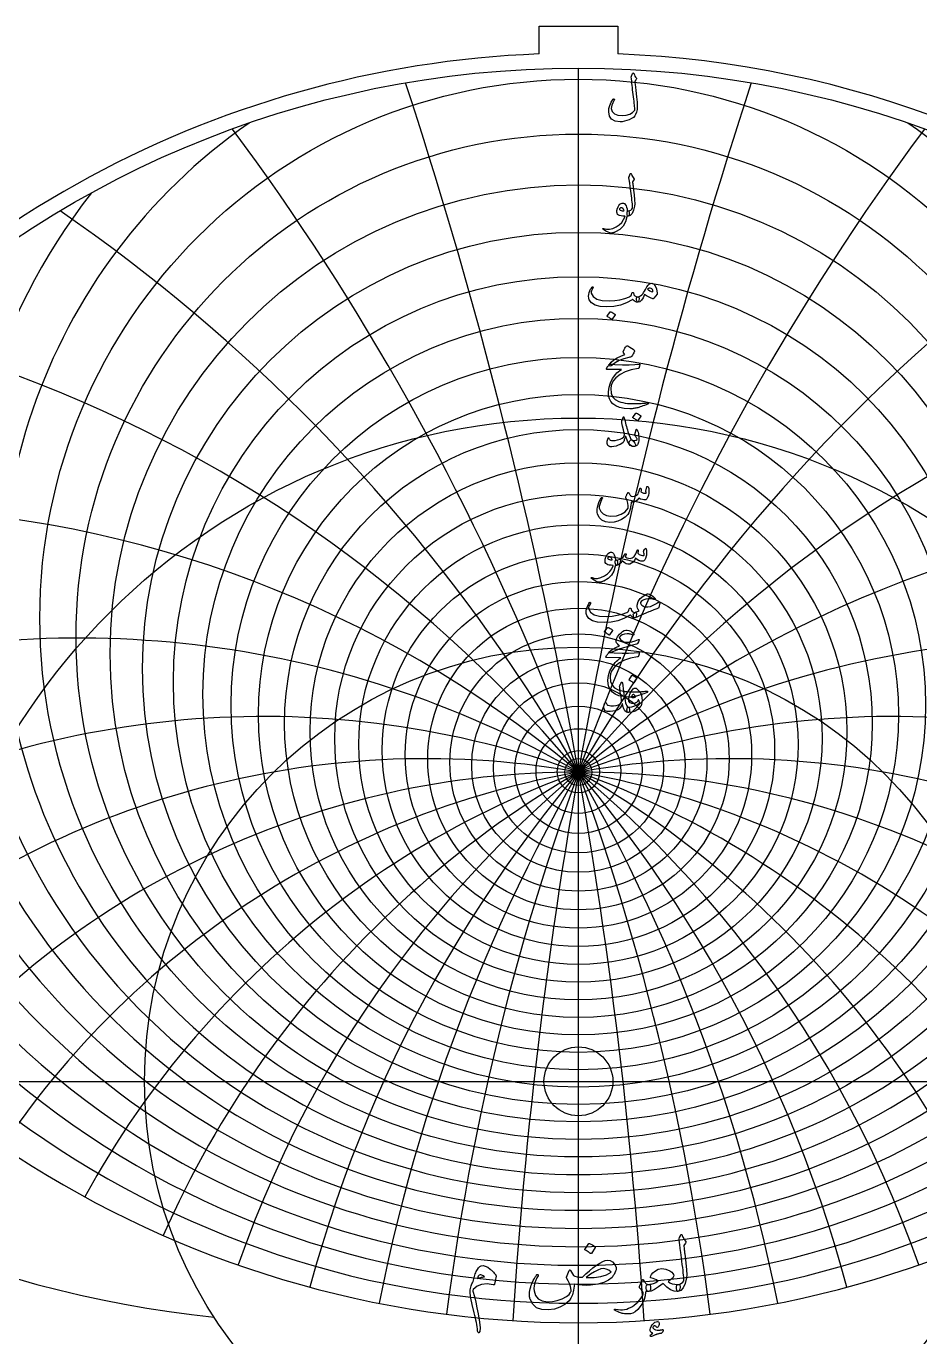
# Model space of a CAD drawing. Header units: millimetres. Extents: x -75 to 75, y -75 to 77.
# Drawn here: x -40.5 to 25, y -18.7 to 77.3 of the extents above; entities that cross this region are included whole.
import ezdxf

# ---------------------------------------------------------------- set-up
doc = ezdxf.new("R2010")
doc.units = ezdxf.units.MM
for name, color, linetype in [('CUT_INNER', 6, 'Continuous'), ('CUT_OUTER', 1, 'Continuous'), ('ENGRAVE', 7, 'Continuous'), ('ENGRAVE_FINE', 8, 'Continuous'), ('TEXT', 5, 'Continuous')]:
    doc.layers.add(name, color=color, linetype=linetype)

msp = doc.modelspace()

# ---------------------------------------------------------------- linework, layer by layer
at = {"layer": 'CUT_INNER'}
msp.add_circle((0, 0), 2.525, dxfattribs=at)
at = {"layer": 'CUT_OUTER'}
for points in [[(-2.8875, 77.3175), (2.8875, 77.3175), (2.8875, 75.2819)], [(-2.8875, 75.2819), (-2.8875, 77.3175)]]:
    msp.add_lwpolyline(points, dxfattribs=at)
for centre, radius, start, end in [((-0.0002, -0.0002), 75.3374, 146.249794, 87.803295), ((-0.0008, 0.0009), 75.3363, 92.195935, 146.250222)]:
    msp.add_arc(centre, radius, start, end, dxfattribs=at)
at = {"layer": 'ENGRAVE'}
for points in [[(0, -74.25), (0, 74.25)], [(-74.25, 0), (74.25, 0)]]:
    msp.add_lwpolyline(points, dxfattribs=at)
for centre, radius in [((0, 0), 74.25), ((0, 32.5802), 36.8324), ((0, 27.5816), 25.4595), ((0, 0), 48.6033), ((0, 24.6765), 16.1065), ((0, 0), 31.8152), ((0, 23.1441), 7.8196), ((0, 22.6641), 0.99)]:
    msp.add_circle(centre, radius, dxfattribs=at)
for centre, radius, start, end in [((0, 41.2955), 52.0705, 165.229653, 14.770347), ((0, 57.9231), 75.6133, 203.97548, 336.02452), ((0, -40.783), 63.4471, 40, 140), ((0, -40.783), 63.4471, 40, 140), ((-17.8605, 66.6563), 84.4058, 228.168317, 263.981304)]:
    msp.add_arc(centre, radius, start, end, dxfattribs=at)
at = {"layer": 'ENGRAVE_FINE'}
for centre, radius in [((0, 33.9469), 39.4846), ((0, 31.3554), 34.3281), ((0, 30.256), 31.9533), ((0, 29.2682), 29.6923), ((0, 28.38), 27.5316), ((0, 26.8644), 23.4657), ((0, 26.2211), 21.5412), ((0, 25.6455), 19.6778), ((0, 25.1322), 17.8684), ((0, 24.2746), 14.3862), ((0, 23.9231), 12.7021), ((0, 23.619), 11.0494), ((0, 23.36), 9.4233), ((0, 22.9696), 6.2342), ((0, 22.8352), 4.6632), ((0, 22.7399), 3.1029), ((0, 22.683), 1.5497)]:
    msp.add_circle(centre, radius, dxfattribs=at)
for centre, radius, start, end in [((-359.8261, -40.783), 365.377, 3.647737, 18.170939), ((-359.8261, -40.783), 365.377, 3.647737, 18.170939), ((359.8261, -40.783), 365.377, 161.829061, 176.352263), ((359.8261, -40.783), 365.377, 161.829061, 176.352263), ((0, 35.4754), 42.3061, 124.801633, 55.198367), ((-174.3193, -40.783), 185.5068, 7.344159, 36.585691), ((-174.3193, -40.783), 185.5068, 7.344159, 36.585691), ((174.3193, -40.783), 185.5068, 143.414309, 172.655841), ((174.3193, -40.783), 185.5068, 143.414309, 172.655841), ((0, 37.1893), 45.3227, 141.990147, 38.009853), ((-109.8935, -40.783), 126.8941, 11.140372, 55.492982), ((-109.8935, -40.783), 126.8941, 11.140372, 55.492982), ((109.8935, -40.783), 126.8941, 124.507018, 168.859628), ((109.8935, -40.783), 126.8941, 124.507018, 168.859628), ((0, 39.1175), 48.5651, 154.69046, 25.30954), ((-75.6133, -40.783), 98.7061, 15.092561, 75.137638), ((-75.6133, -40.783), 98.7061, 15.092561, 75.137638), ((75.6133, -40.783), 98.7061, 104.862362, 164.907439), ((75.6133, -40.783), 98.7061, 104.862362, 164.907439), ((0, 43.7667), 55.8848, 174.434401, 5.565599), ((0, 46.5856), 60.0645, 182.713134, 357.286866), ((-53.2384, -40.783), 82.8242, 19.26514, 95.711992), ((-53.2384, -40.783), 82.8242, 19.26514, 95.711992), ((53.2384, -40.783), 82.8242, 84.288008, 160.73486), ((53.2384, -40.783), 82.8242, 84.288008, 160.73486), ((0, 49.8213), 64.6808, 190.30301, 349.69699), ((0, 53.5621), 69.8245, 197.355869, 342.644131), ((-36.6312, -40.783), 73.2623, 23.734738, 115.544112), ((-36.6312, -40.783), 73.2623, 23.734738, 115.544112), ((36.6312, -40.783), 73.2623, 64.455888, 156.265262), ((36.6312, -40.783), 73.2623, 64.455888, 156.265262), ((-23.0928, -40.783), 67.5189, 28.59547, 125.068875), ((-23.0928, -40.783), 67.5189, 28.59547, 125.068875), ((23.0928, -40.783), 67.5189, 54.931125, 151.40453), ((23.0928, -40.783), 67.5189, 54.931125, 151.40453), ((-11.1874, -40.783), 64.4258, 33.966107, 133.101185), ((-11.1874, -40.783), 64.4258, 33.966107, 133.101185), ((11.1874, -40.783), 64.4258, 46.898815, 146.033893), ((11.1874, -40.783), 64.4258, 46.898815, 146.033893), ((0, 111.5504), 138.4917, 237.678517, 302.321483)]:
    msp.add_arc(centre, radius, start, end, dxfattribs=at)
at = {"layer": 'TEXT'}
for points in [[(3.9762, 73.8594), (3.9839, 73.8729), (3.9937, 73.8825), (4.0058, 73.8882), (4.0201, 73.8901), (4.0343, 73.8877), (4.0464, 73.8803), (4.0563, 73.8679), (4.064, 73.8506), (4.1049, 73.7499), (4.1485, 73.6629), (4.1949, 73.5896), (4.244, 73.5301), (4.2586, 73.5087), (4.2627, 73.484), (4.2564, 73.456), (4.2396, 73.4247), (4.2289, 73.4096), (4.2188, 73.395), (4.2092, 73.381), (4.2001, 73.3676), (4.1916, 73.355), (4.1836, 73.3434), (4.1762, 73.333), (4.1694, 73.3237), (4.1579, 73.3067), (4.1496, 73.2864), (4.1447, 73.2628), (4.143, 73.2359), (4.1482, 73.16), (4.1551, 73.0772), (4.1636, 72.9876), (4.1738, 72.8912), (4.1853, 72.7878), (4.1979, 72.6776), (4.2116, 72.5606), (4.2265, 72.4367), (4.2431, 72.313), (4.2577, 72.1968), (4.2705, 72.088), (4.2814, 71.9866), (4.2905, 71.8923), (4.2984, 71.8049), (4.3048, 71.7244), (4.3099, 71.6507), (4.3157, 71.4325), (4.2978, 71.2258), (4.2564, 71.0307), (4.1913, 70.8471), (4.1279, 70.7392), (4.03, 70.6396), (3.8974, 70.5482), (3.7303, 70.4651), (3.5491, 70.3962), (3.379, 70.3476), (3.2198, 70.3193), (3.0716, 70.3114), (2.7005, 70.3624), (2.4349, 70.5024), (2.2746, 70.7313), (2.2197, 71.0491), (2.2389, 71.2859), (2.301, 71.5178), (2.4058, 71.7448), (2.5534, 71.9668), (2.5647, 71.9797), (2.5765, 71.9877), (2.5888, 71.9907), (2.6017, 71.9888), (2.6155, 71.9836), (2.6259, 71.9767), (2.633, 71.9682), (2.6369, 71.958), (2.6396, 71.943), (2.6391, 71.9284), (2.6352, 71.9144), (2.6281, 71.901), (2.5274, 71.7047), (2.4579, 71.5376), (2.4198, 71.3995), (2.4129, 71.2906), (2.4862, 71.0559), (2.6446, 70.8921), (2.888, 70.7991), (3.2165, 70.7768), (3.5126, 70.8089), (3.7643, 70.8833), (3.9715, 71), (4.1342, 71.1589), (4.1308, 71.2356), (4.1249, 71.3252), (4.1165, 71.4277), (4.1057, 71.5431), (4.0921, 71.6717), (4.0755, 71.8137), (4.0559, 71.9692), (4.0333, 72.1381), (4.0118, 72.3124), (3.9915, 72.4839), (3.9723, 72.6527), (3.9542, 72.8187), (3.9375, 72.982), (3.9224, 73.1426), (3.9089, 73.3004), (3.8971, 73.4554), (3.8796, 73.6047), (3.8804, 73.6217), (3.8829, 73.6377), (3.887, 73.6525), (3.8927, 73.6662)], [(3.7105, 66.2872), (3.7401, 66.3589), (3.7632, 66.4157), (3.7797, 66.4577), (3.7895, 66.4848), (3.7972, 66.5021), (3.8071, 66.5145), (3.8192, 66.5219), (3.8335, 66.5244), (3.8496, 66.5216), (3.8631, 66.5134), (3.8738, 66.4997), (3.8818, 66.4804), (3.9183, 66.3863), (3.9619, 66.3015), (4.0127, 66.226), (4.0706, 66.1599), (4.0868, 66.1388), (4.0914, 66.1149), (4.0846, 66.0883), (4.0662, 66.0589), (3.9696, 65.9228), (3.9762, 65.8618), (3.9828, 65.802), (3.9893, 65.7433), (3.9959, 65.6857), (4.0025, 65.6291), (4.0091, 65.5737), (4.0157, 65.5193), (4.0223, 65.4661), (4.0829, 64.9732), (4.12, 64.5879), (4.1334, 64.3101), (4.1233, 64.14), (4.0404, 63.8312), (3.9323, 63.6032), (3.7989, 63.4558), (3.6402, 63.3891), (3.6359, 63.3891), (3.6315, 63.3891), (3.6271, 63.3891), (3.6227, 63.3891), (3.5966, 63.4138), (3.5799, 63.4703), (3.5725, 63.5587), (3.5744, 63.6789), (3.5785, 63.7234), (3.5908, 63.7557), (3.6114, 63.7761), (3.6402, 63.7843), (3.7517, 63.8065), (3.8444, 63.8469), (3.9185, 63.9053), (3.974, 63.9819), (3.9703, 64.0738), (3.9635, 64.1784), (3.9538, 64.2956), (3.941, 64.4254), (3.9255, 64.5673), (3.9076, 64.7207), (3.8871, 64.8856), (3.8642, 65.0621), (3.8431, 65.2356), (3.8236, 65.3914), (3.8057, 65.5298), (3.7895, 65.6505), (3.7755, 65.7537), (3.7643, 65.8393), (3.7558, 65.9074), (3.75, 65.9579), (3.7061, 66.2082), (3.7047, 66.2329), (3.705, 66.2543), (3.7069, 66.2724), (3.7105, 66.2872)], [(3.5524, 63.3408), (3.4495, 62.9793), (3.2769, 62.6766), (3.0345, 62.4326), (2.7225, 62.2474), (2.6789, 62.2286), (2.6358, 62.2117), (2.5932, 62.1968), (2.5512, 62.1837), (2.5101, 62.1729), (2.47, 62.1645), (2.431, 62.1586), (2.3932, 62.1552), (2.2988, 62.1686), (2.1736, 62.2178), (2.0177, 62.3026), (1.8311, 62.423), (1.8111, 62.4403), (1.7993, 62.4571), (1.7957, 62.4733), (1.8004, 62.4889), (1.8108, 62.501), (1.8245, 62.5065), (1.8415, 62.5054), (1.8618, 62.4977), (2.0559, 62.4348), (2.2735, 62.4351), (2.5147, 62.4985), (2.7796, 62.625), (2.9958, 62.7719), (3.1748, 62.9445), (3.3164, 63.1429), (3.4207, 63.3671), (3.4199, 63.3751), (3.4174, 63.3814), (3.4133, 63.3861), (3.4075, 63.3891), (3.2563, 63.3979), (3.1276, 63.4154), (3.0214, 63.4418), (2.9377, 63.4769), (2.8729, 63.5313), (2.8323, 63.6065), (2.8158, 63.7025), (2.8235, 63.8194), (2.826, 63.8349), (2.829, 63.8507), (2.8326, 63.8668), (2.8367, 63.8831), (2.8413, 63.9), (2.8465, 63.9177), (2.8523, 63.9362), (2.8586, 63.9555), (2.9102, 64.081), (2.9728, 64.185), (3.0463, 64.2676), (3.1309, 64.3288), (3.2173, 64.3623), (3.2966, 64.3617), (3.3688, 64.3271), (3.4339, 64.2585), (3.4907, 64.163), (3.5338, 64.0522), (3.5631, 63.9259), (3.5788, 63.7843), (3.5874, 63.7844), (3.5958, 63.7848), (3.6039, 63.7855), (3.6117, 63.7865), (3.6195, 63.7874), (3.6276, 63.7881), (3.636, 63.7885), (3.6446, 63.7887), (3.6743, 63.7824), (3.6973, 63.7634), (3.7138, 63.7319), (3.7237, 63.6877), (3.7278, 63.6391), (3.727, 63.59), (3.7212, 63.5403), (3.7105, 63.4901), (3.6965, 63.4459), (3.6809, 63.4143), (3.6636, 63.3954), (3.6446, 63.3891), (3.5612, 63.3891), (3.5607, 63.3811), (3.559, 63.3704), (3.5563, 63.357), (3.5524, 63.3408)], [(3.3416, 63.8326), (3.2955, 63.913), (3.245, 63.9698), (3.1902, 64.003), (3.1309, 64.0126), (3.0955, 64.0033), (3.0639, 63.9885), (3.0362, 63.9682), (3.0123, 63.9424), (3.0046, 63.9287), (3.0035, 63.9138), (3.009, 63.8979), (3.0211, 63.8809), (3.0664, 63.8411), (3.132, 63.8139), (3.2179, 63.7994), (3.3241, 63.7975), (3.3351, 63.7997), (3.3416, 63.8062), (3.3438, 63.8172), (3.3416, 63.8326)], [(1.0012, 58.2068), (1.0168, 58.2238), (1.033, 58.2309), (1.0498, 58.2282), (1.067, 58.2155), (1.0802, 58.1991), (1.0846, 58.1804), (1.0802, 58.1596), (1.067, 58.1365), (1.0001, 58.0328), (0.9573, 57.9367), (0.9386, 57.8483), (0.9441, 57.7676), (1.0816, 57.5025), (1.3492, 57.3176), (1.7468, 57.2127), (2.2746, 57.188), (2.6662, 57.2168), (3.042, 57.2769), (3.4018, 57.3683), (3.7456, 57.491), (3.8063, 57.527), (3.8565, 57.5821), (3.8963, 57.6565), (3.9257, 57.7501), (3.9355, 57.7767), (3.952, 57.7951), (3.9751, 57.8052), (4.0047, 57.8072), (4.0258, 57.7981), (4.0409, 57.7797), (4.05, 57.752), (4.053, 57.7149), (4.0736, 57.6233), (4.131, 57.5547), (4.2251, 57.5091), (4.356, 57.4866), (4.4032, 57.4762), (4.435, 57.4493), (4.4515, 57.4059), (4.4526, 57.3461), (4.4367, 57.2347), (4.4153, 57.1551), (4.3884, 57.1073), (4.356, 57.0914), (4.2597, 57.104), (4.1683, 57.1419), (4.0818, 57.205), (4.0003, 57.2934), (3.9935, 57.297), (3.9817, 57.2945), (3.9649, 57.286), (3.9432, 57.2714), (3.5338, 57.0409), (3.087, 56.8762), (2.6028, 56.7774), (2.0814, 56.7445), (1.5995, 56.7774), (1.2251, 56.8762), (0.9584, 57.0409), (0.7992, 57.2714), (0.763, 57.4002), (0.7509, 57.5316), (0.763, 57.6658), (0.7992, 57.8028), (0.848, 57.9301), (0.898, 58.0399), (0.949, 58.1321), (1.0012, 58.2068)], [(5.3747, 58.4878), (5.5122, 58.4389), (5.6261, 58.3012), (5.7164, 58.0745), (5.7831, 57.7589), (5.7856, 57.7361), (5.7842, 57.716), (5.779, 57.6988), (5.7699, 57.6842), (5.5284, 57.3812), (5.5117, 57.3628), (5.4922, 57.3516), (5.47, 57.3475), (5.445, 57.3505), (5.2809, 57.4065), (5.1266, 57.4778), (4.9823, 57.5646), (4.8478, 57.6666), (4.7394, 57.415), (4.6206, 57.2352), (4.4913, 57.1274), (4.3516, 57.0914), (4.336, 57.0972), (4.3198, 57.1145), (4.303, 57.1433), (4.2857, 57.1836), (4.2591, 57.2835), (4.2495, 57.3637), (4.2569, 57.424), (4.2814, 57.4647), (4.2956, 57.4743), (4.3121, 57.4811), (4.3308, 57.4852), (4.3516, 57.4866), (4.4515, 57.5036), (4.5492, 57.5503), (4.6447, 57.6266), (4.738, 57.7325), (4.7789, 57.794), (4.8401, 57.895), (4.9216, 58.0355), (5.0235, 58.2155), (5.103, 58.3346), (5.1881, 58.4197), (5.2787, 58.4708), (5.3747, 58.4878)], [(5.0586, 58.0575), (5.1409, 57.9888), (5.2342, 57.9323), (5.3385, 57.8878), (5.4538, 57.8555), (5.4475, 57.9419), (5.4241, 58.0124), (5.3838, 58.0671), (5.3264, 58.1058), (5.2603, 58.1258), (5.1936, 58.1244), (5.1264, 58.1016), (5.0586, 58.0575)], [(2.3317, 56.3844), (2.3372, 56.3899), (2.3449, 56.3932), (2.3547, 56.3943), (2.3668, 56.3932), (2.4522, 56.3586), (2.5326, 56.3164), (2.6081, 56.2664), (2.6786, 56.2088), (2.6854, 56.2), (2.6885, 56.1912), (2.6876, 56.1824), (2.683, 56.1737), (2.4766, 55.8399), (2.4689, 55.832), (2.459, 55.8301), (2.447, 55.8342), (2.4327, 55.8443), (2.4203, 55.8531), (2.4008, 55.8663), (2.3742, 55.8838), (2.3405, 55.9058), (2.299, 55.9322), (2.2494, 55.9629), (2.1914, 55.998), (2.1253, 56.0375), (2.1165, 56.0441), (2.1121, 56.0507), (2.1121, 56.0573), (2.1165, 56.0639)], [(3.7061, 53.0424), (3.3224, 52.9422), (2.9838, 52.813), (2.6901, 52.6546), (2.4415, 52.4672), (2.4033, 52.4384), (2.3679, 52.4222), (2.3353, 52.4186), (2.3053, 52.4276), (2.2705, 52.4691), (2.2757, 52.5275), (2.321, 52.603), (2.4063, 52.6955), (2.6081, 52.8629), (2.84, 53.0139), (3.1021, 53.1483), (3.3943, 53.2664), (3.3109, 53.3893), (3.2953, 53.42), (3.2879, 53.4508), (3.2887, 53.4815), (3.2977, 53.5123), (3.3567, 53.6294), (3.4108, 53.7263), (3.4599, 53.8029), (3.5041, 53.8592), (3.5324, 53.8858), (3.5601, 53.8998), (3.5873, 53.9011), (3.6139, 53.8899), (3.7684, 53.8026), (3.8982, 53.7208), (4.0033, 53.6445), (4.0838, 53.5737), (4.0994, 53.551), (4.1068, 53.5221), (4.106, 53.4873), (4.0969, 53.4464), (4.0687, 53.3824), (4.0234, 53.3048), (3.9611, 53.2134), (3.8818, 53.1083), (3.8609, 53.0926), (3.8247, 53.0764), (3.7731, 53.0597), (3.7061, 53.0424)], [(2.6698, 52.533), (3.2332, 52.5133), (3.7204, 52.5111), (4.1312, 52.5264), (4.4658, 52.5594), (4.4761, 52.5606), (4.485, 52.5599), (4.4925, 52.5573), (4.4987, 52.5528), (4.5032, 52.5466), (4.5058, 52.5391), (4.5065, 52.5302), (4.5053, 52.5199), (4.4967, 52.4798), (4.4883, 52.443), (4.4802, 52.4095), (4.4724, 52.3793), (4.4648, 52.3525), (4.4575, 52.3288), (4.4505, 52.3085), (4.4438, 52.2915), (4.4296, 52.2644), (4.4131, 52.2443), (4.3944, 52.2314), (4.3736, 52.2257), (3.8664, 52.1337), (3.4251, 51.9896), (3.0496, 51.7934), (2.7401, 51.545), (2.5836, 51.3664), (2.47, 51.1773), (2.3992, 50.9778), (2.3712, 50.7678), (2.3981, 50.4382), (2.5051, 50.1695), (2.6923, 49.9618), (2.9596, 49.8149), (3.0982, 49.7705), (3.2505, 49.7337), (3.4166, 49.7046), (3.5963, 49.6832), (3.7895, 49.6692), (3.9959, 49.6623), (4.2155, 49.6626), (4.4482, 49.67), (4.531, 49.6747), (4.6123, 49.6799), (4.6923, 49.6857), (4.771, 49.692), (4.8477, 49.6988), (4.9219, 49.7062), (4.9937, 49.7142), (5.063, 49.7227), (5.0841, 49.7238), (5.0992, 49.7183), (5.1083, 49.7062), (5.1113, 49.6876), (5.1096, 49.6659), (5.1047, 49.6492), (5.0965, 49.6374), (5.0849, 49.6305), (4.9609, 49.5781), (4.8434, 49.5306), (4.7325, 49.4881), (4.6282, 49.4505), (4.5308, 49.4175), (4.4405, 49.389), (4.3574, 49.3648), (4.2814, 49.3451), (4.2099, 49.3305), (4.1403, 49.3176), (4.0726, 49.3064), (4.0069, 49.2968), (3.9428, 49.2894), (3.8801, 49.2847), (3.8188, 49.2828), (3.7588, 49.2836), (3.3493, 49.3154), (3.0079, 49.3846), (2.7346, 49.4911), (2.5293, 49.6349), (2.3786, 49.8147), (2.2735, 50.0246), (2.214, 50.2647), (2.2, 50.5351), (2.243, 50.8704), (2.346, 51.1959), (2.5087, 51.5115), (2.7313, 51.8173), (2.8183, 51.9098), (2.9168, 51.9984), (3.0269, 52.0832), (3.1484, 52.1642), (2.0858, 52.173), (2.0603, 52.1839), (2.0496, 52.2037), (2.0537, 52.2322), (2.0726, 52.2696), (2.1083, 52.3239), (2.1407, 52.3728), (2.1698, 52.4161), (2.1956, 52.454), (2.2181, 52.4861), (2.2373, 52.5122), (2.2532, 52.5322), (2.2658, 52.5462), (2.2944, 52.5487), (2.3712, 52.5473), (2.4964, 52.5421), (2.6698, 52.533)], [(3.3658, 48.5844), (3.391, 48.4693), (3.4185, 48.3522), (3.4481, 48.2333), (3.48, 48.1124), (3.514, 47.989), (3.5502, 47.8626), (3.5887, 47.7332), (3.6293, 47.6008), (3.7113, 47.3626), (3.7863, 47.1837), (3.854, 47.064), (3.9147, 47.0036), (3.9677, 46.9677), (4.0212, 46.9169), (4.0752, 46.8513), (4.1299, 46.7709), (4.1815, 46.6713), (4.1957, 46.5963), (4.1727, 46.5461), (4.1123, 46.5206), (3.9172, 46.5404), (3.7445, 46.6699), (3.5944, 46.9092), (3.4668, 47.2583), (3.4641, 47.2641), (3.4602, 47.2682), (3.4553, 47.2707), (3.4492, 47.2715), (3.4448, 47.2707), (3.4404, 47.2682), (3.4361, 47.2641), (3.4317, 47.2583), (3.4193, 47.2018), (3.4042, 47.1419), (3.3864, 47.0788), (3.3658, 47.0124), (3.3433, 46.9495), (3.3197, 46.8971), (3.295, 46.8551), (3.2692, 46.8236), (3.1764, 46.7426), (3.0606, 46.671), (2.9217, 46.6087), (2.7598, 46.5557), (2.5952, 46.5165), (2.4524, 46.4997), (2.3317, 46.5055), (2.2329, 46.5338), (2.1484, 46.6046), (2.1099, 46.7292), (2.1176, 46.9076), (2.1714, 47.1397), (2.1766, 47.1474), (2.1835, 47.1529), (2.192, 47.1562), (2.2022, 47.1573), (2.2142, 47.1559), (2.2241, 47.1518), (2.2318, 47.145), (2.2373, 47.1353), (2.2581, 47.0868), (2.2812, 47.0464), (2.3064, 47.0143), (2.3339, 46.9904), (2.4195, 46.9586), (2.5359, 46.9509), (2.683, 46.9674), (2.8608, 47.008), (3.0505, 47.0689), (3.1978, 47.1375), (3.303, 47.2138), (3.3658, 47.2978), (3.3762, 47.3829), (3.3592, 47.5284), (3.3148, 47.7342), (3.2428, 48.0004), (3.2083, 48.1406), (3.188, 48.254), (3.1819, 48.3404), (3.1902, 48.4), (3.2736, 48.6371), (3.2826, 48.6621), (3.2922, 48.6799), (3.3024, 48.6906), (3.3131, 48.6942), (3.3263, 48.6873), (3.3395, 48.6668), (3.3526, 48.6324), (3.3658, 48.5844)], [(4.2133, 48.9621), (4.2188, 48.9675), (4.2265, 48.9708), (4.2363, 48.9719), (4.2484, 48.9708), (4.3338, 48.9363), (4.4142, 48.894), (4.4897, 48.844), (4.5602, 48.7864), (4.567, 48.7776), (4.5701, 48.7688), (4.5692, 48.7601), (4.5646, 48.7513), (4.3582, 48.4176), (4.3505, 48.4096), (4.3406, 48.4077), (4.3286, 48.4118), (4.3143, 48.4219), (4.3019, 48.4307), (4.2824, 48.4439), (4.2558, 48.4615), (4.2221, 48.4834), (4.1806, 48.5098), (4.131, 48.5405), (4.073, 48.5756), (4.0069, 48.6152), (3.9981, 48.6217), (3.9937, 48.6283), (3.9937, 48.6349), (3.9981, 48.6415)], [(4.2528, 47.1661), (4.227, 47.2092), (4.2023, 47.2462), (4.1787, 47.2772), (4.1562, 47.3022), (4.14, 47.3236), (4.131, 47.3483), (4.129, 47.3763), (4.1342, 47.4076), (4.2265, 47.7413), (4.2394, 47.7704), (4.2561, 47.7786), (4.2767, 47.766), (4.3011, 47.7325), (4.3379, 47.6615), (4.3692, 47.5756), (4.395, 47.4748), (4.4153, 47.3593), (4.4271, 47.2484), (4.4317, 47.1397), (4.4293, 47.0333), (4.4197, 46.929), (4.404, 46.8381), (4.3834, 46.7588), (4.3579, 46.691), (4.3275, 46.6348), (4.2899, 46.593), (4.2385, 46.5601), (4.1735, 46.536), (4.0947, 46.5206), (4.014, 46.5176), (3.9388, 46.5305), (3.8691, 46.5593), (3.8049, 46.604), (3.7552, 46.6608), (3.7292, 46.7259), (3.7267, 46.7992), (3.7478, 46.8807), (3.7816, 46.9474), (3.8214, 46.9893), (3.8672, 47.0066), (3.9191, 46.9992), (4.0387, 46.9704), (4.143, 46.9674), (4.232, 46.9902), (4.3055, 47.0387), (4.3071, 47.0516), (4.2989, 47.0772), (4.2808, 47.1153), (4.2528, 47.1661)], [(5.0103, 43.5567), (5.018, 43.5759), (5.0278, 43.5896), (5.0399, 43.5979), (5.0542, 43.6006), (5.0726, 43.5984), (5.0882, 43.5918), (5.1011, 43.5809), (5.1113, 43.5655), (5.1362, 43.5106), (5.1541, 43.4425), (5.1648, 43.3613), (5.1684, 43.2669), (5.1588, 43.1127), (5.1299, 42.9661), (5.0819, 42.8272), (5.0147, 42.696), (4.9916, 42.6645), (4.9664, 42.6401), (4.9389, 42.6228), (4.9093, 42.6126), (4.802, 42.6058), (4.6864, 42.6247), (4.5627, 42.6694), (4.4306, 42.74), (4.3195, 42.5876), (4.188, 42.4864), (4.0363, 42.4361), (3.8642, 42.437), (3.8586, 42.3443), (3.8505, 42.2553), (3.8399, 42.1698), (3.8269, 42.0879), (3.8114, 42.009), (3.7934, 41.9325), (3.7729, 41.8586), (3.75, 41.7871), (3.6968, 41.6581), (3.6249, 41.539), (3.5343, 41.4298), (3.4251, 41.3304), (3.1696, 41.1603), (2.8992, 41.0406), (2.6141, 40.9714), (2.3141, 40.9528), (1.9763, 40.9986), (1.7092, 41.1185), (1.513, 41.3126), (1.3876, 41.5807), (1.3706, 41.6773), (1.3678, 41.7915), (1.3794, 41.9232), (1.4052, 42.0725), (1.4466, 42.2361), (1.5051, 42.4062), (1.5805, 42.583), (1.673, 42.7663), (1.6804, 42.7778), (1.6895, 42.7861), (1.7002, 42.791), (1.7125, 42.7927), (1.7249, 42.7916), (1.7356, 42.7883), (1.7447, 42.7828), (1.7521, 42.7751), (1.757, 42.7638), (1.7586, 42.752), (1.757, 42.7397), (1.7521, 42.7268), (1.6346, 42.4828), (1.5589, 42.2822), (1.5248, 42.1249), (1.5325, 42.011), (1.6434, 41.7599), (1.8179, 41.5774), (2.0561, 41.4635), (2.358, 41.4182), (2.7801, 41.4451), (3.1375, 41.5522), (3.43, 41.7393), (3.6578, 42.0066), (3.657, 42.1828), (3.6282, 42.3689), (3.5714, 42.5649), (3.4866, 42.7707), (3.4759, 42.7916), (3.4701, 42.8102), (3.4693, 42.8267), (3.4734, 42.841), (3.497, 42.8899), (3.5195, 42.9359), (3.5409, 42.9789), (3.5612, 43.0188), (3.5804, 43.0552), (3.5985, 43.0874), (3.6155, 43.1155), (3.6315, 43.1396), (3.6405, 43.1497), (3.6501, 43.1538), (3.6603, 43.1519), (3.671, 43.1439), (3.6765, 43.1379), (3.6842, 43.1286), (3.694, 43.116), (3.7061, 43.1), (3.7198, 43.0808), (3.7347, 43.0583), (3.7506, 43.0325), (3.7676, 43.0034), (3.8022, 42.9474), (3.8313, 42.9068), (3.8549, 42.8816), (3.873, 42.8717), (3.9871, 42.8621), (4.1013, 42.8816), (4.2155, 42.9302), (4.3297, 43.0078), (4.3711, 43.0594), (4.412, 43.1439), (4.4523, 43.2614), (4.4921, 43.4118), (4.496, 43.4261), (4.5031, 43.4381), (4.5135, 43.448), (4.5273, 43.4557), (4.5402, 43.4607), (4.5525, 43.4623), (4.5643, 43.4607), (4.5756, 43.4557), (4.5923, 43.4283), (4.5986, 43.3767), (4.5945, 43.3009), (4.5799, 43.201), (4.6686, 43.1467), (4.7633, 43.111), (4.864, 43.094), (4.9708, 43.0956), (4.9694, 43.1278), (4.9653, 43.1538), (4.9584, 43.1739), (4.9488, 43.1879), (4.9378, 43.201), (4.9312, 43.2142), (4.929, 43.2274), (4.9312, 43.2405)], [(2.6896, 37.7566), (2.5866, 37.3952), (2.414, 37.0925), (2.1717, 36.8485), (1.8596, 36.6632), (1.816, 36.6444), (1.7729, 36.6276), (1.7304, 36.6126), (1.6884, 36.5996), (1.6472, 36.5887), (1.6072, 36.5804), (1.5682, 36.5745), (1.5303, 36.571), (1.4359, 36.5845), (1.3108, 36.6336), (1.1549, 36.7184), (0.9682, 36.8389), (0.9482, 36.8562), (0.9364, 36.8729), (0.9328, 36.8891), (0.9375, 36.9048), (0.9479, 36.9168), (0.9617, 36.9223), (0.9787, 36.9212), (0.999, 36.9135), (1.193, 36.8507), (1.4107, 36.851), (1.6519, 36.9144), (1.9167, 37.0409), (2.133, 37.1877), (2.3119, 37.3603), (2.4535, 37.5588), (2.5578, 37.783), (2.557, 37.7909), (2.5545, 37.7973), (2.5504, 37.8019), (2.5447, 37.8049), (2.3934, 37.8137), (2.2647, 37.8313), (2.1585, 37.8576), (2.0748, 37.8928), (2.01, 37.9471), (1.9694, 38.0223), (1.953, 38.1184), (1.9606, 38.2353), (1.9631, 38.2508), (1.9661, 38.2666), (1.9697, 38.2826), (1.9738, 38.2989), (1.9785, 38.3158), (1.9837, 38.3335), (1.9895, 38.352), (1.9958, 38.3714), (2.0474, 38.4968), (2.1099, 38.6008), (2.1835, 38.6834), (2.268, 38.7446), (2.3545, 38.7781), (2.4338, 38.7776), (2.506, 38.743), (2.571, 38.6744), (2.6278, 38.5789), (2.6709, 38.468), (2.7003, 38.3418), (2.7159, 38.2001), (2.7246, 38.2003), (2.7329, 38.2007), (2.741, 38.2014), (2.7488, 38.2023), (2.7567, 38.2033), (2.7648, 38.204), (2.7731, 38.2044), (2.7818, 38.2045), (2.8114, 38.1982), (2.8345, 38.1793), (2.8509, 38.1477), (2.8608, 38.1035), (2.8649, 38.055), (2.8641, 38.0058), (2.8584, 37.9562), (2.8476, 37.9059), (2.8337, 37.8617), (2.818, 37.8302), (2.8007, 37.8112), (2.7818, 37.8049), (2.6983, 37.8049), (2.6978, 37.797), (2.6962, 37.7863), (2.6934, 37.7728), (2.6896, 37.7566)], [(2.4788, 38.2484), (2.4327, 38.3289), (2.3822, 38.3857), (2.3273, 38.4189), (2.268, 38.4285), (2.2326, 38.4191), (2.2011, 38.4043), (2.1733, 38.384), (2.1495, 38.3582), (2.1418, 38.3445), (2.1407, 38.3297), (2.1462, 38.3138), (2.1582, 38.2967), (2.2035, 38.2569), (2.2691, 38.2298), (2.355, 38.2152), (2.4612, 38.2133), (2.4722, 38.2155), (2.4788, 38.2221), (2.481, 38.2331), (2.4788, 38.2484)], [(4.9071, 39.0564), (4.9167, 39.063), (4.9279, 39.0608), (4.9408, 39.0498), (4.9554, 39.0301), (4.971, 38.9966), (4.9828, 38.9488), (4.9908, 38.8868), (4.9949, 38.8105), (4.9963, 38.7238), (4.9916, 38.6393), (4.9809, 38.5569), (4.9642, 38.4768), (4.9153, 38.3209), (4.861, 38.2089), (4.8012, 38.1409), (4.7358, 38.1167), (4.5813, 38.1258), (4.4383, 38.1661), (4.3069, 38.2377), (4.1869, 38.3407), (4.1046, 38.1785), (4.0069, 38.0519), (3.8938, 37.9611), (3.7654, 37.9059), (3.6306, 37.8939), (3.4942, 37.9279), (3.3562, 38.008), (3.2165, 38.1343), (3.1034, 37.9902), (2.9926, 37.8873), (2.8839, 37.8255), (2.7774, 37.8049), (2.756, 37.817), (2.7357, 37.8532), (2.7165, 37.9136), (2.6983, 37.9981), (2.6918, 38.0816), (2.7027, 38.1431), (2.7313, 38.1826), (2.7774, 38.2001), (2.9799, 38.246), (3.1572, 38.3352), (3.3093, 38.4677), (3.4361, 38.6436), (3.4429, 38.6532), (3.4503, 38.6601), (3.4583, 38.6642), (3.4668, 38.6656), (3.4772, 38.6645), (3.4866, 38.6612), (3.4948, 38.6557), (3.5019, 38.648), (3.506, 38.6244), (3.4964, 38.5844), (3.4731, 38.5278), (3.4361, 38.4548), (3.4846, 38.3986), (3.5601, 38.3571), (3.6625, 38.3305), (3.7917, 38.3187), (3.9528, 38.3525), (4.0936, 38.4625), (4.2141, 38.6489), (4.3143, 38.9115), (4.3192, 38.9249), (4.3253, 38.9346), (4.3324, 38.9403), (4.3406, 38.9422), (4.353, 38.9411), (4.3637, 38.9378), (4.3727, 38.9324), (4.3802, 38.9247), (4.3856, 38.9137), (4.3889, 38.9027), (4.39, 38.8917), (4.3889, 38.8808), (4.345, 38.6963), (4.3963, 38.6508), (4.4581, 38.6107), (4.5303, 38.5761), (4.6129, 38.547), (4.6933, 38.5281), (4.7545, 38.524), (4.7965, 38.5347), (4.8193, 38.5602), (4.8267, 38.5992), (4.8226, 38.6546), (4.8069, 38.7265), (4.7797, 38.8149), (4.7844, 38.8399), (4.8072, 38.8884), (4.8481, 38.9606), (4.9071, 39.0564)], [(5.9763, 35.0652), (5.8885, 34.7139), (5.8786, 34.6969), (5.8622, 34.681), (5.8391, 34.6662), (5.8095, 34.6525), (5.7437, 34.6293), (5.6739, 34.6036), (5.5999, 34.5755), (5.5218, 34.5449), (5.4396, 34.5121), (5.3533, 34.4774), (5.2629, 34.4407), (5.1684, 34.4022), (4.1584, 33.9631), (4.1123, 33.9732), (4.075, 34.0037), (4.0464, 34.0545), (4.0267, 34.1255), (4.0234, 34.201), (4.0442, 34.265), (4.0892, 34.3174), (4.1584, 34.3583), (4.167, 34.3622), (4.1842, 34.3698), (4.2099, 34.3809), (4.244, 34.3956), (4.2864, 34.4136), (4.3368, 34.4346), (4.3951, 34.4586), (4.4614, 34.4856), (4.376, 34.5732), (4.322, 34.6689), (4.2992, 34.773), (4.3077, 34.8852), (4.3922, 35.1522), (4.536, 35.3781), (4.7391, 35.5628), (5.0015, 35.7063), (5.0589, 35.7198), (5.1255, 35.7162), (5.2016, 35.6956), (5.2869, 35.658), (5.3756, 35.6067), (5.4571, 35.5494), (5.5315, 35.486), (5.5987, 35.4165), (5.6176, 35.391), (5.6261, 35.3671), (5.6242, 35.3449), (5.6119, 35.3243), (5.5932, 35.3084), (5.5723, 35.3002), (5.5493, 35.2996), (5.524, 35.3068), (5.3926, 35.3482), (5.2529, 35.3671), (5.105, 35.3636), (4.9488, 35.3375), (4.8075, 35.2952), (4.6952, 35.2387), (4.6121, 35.1679), (4.558, 35.0828), (4.5525, 35.0449), (4.5668, 35.0016), (4.6008, 34.9527), (4.6546, 34.8984), (4.7161, 34.849), (4.7775, 34.8106), (4.839, 34.7831), (4.9005, 34.7666), (5.0847, 34.762), (5.2814, 34.8007), (5.4908, 34.8827), (5.7129, 35.0082), (5.7367, 35.0232), (5.7601, 35.0378), (5.7828, 35.0518), (5.8051, 35.0652), (5.8265, 35.0779), (5.8468, 35.0894), (5.866, 35.0998), (5.8841, 35.1091), (5.9343, 35.1328), (5.9664, 35.1333), (5.9804, 35.1108), (5.9763, 35.0652)], [(0.808, 35.0784), (0.8236, 35.0954), (0.8398, 35.1026), (0.8565, 35.0998), (0.8738, 35.0872), (0.887, 35.0707), (0.8914, 35.0521), (0.887, 35.0312), (0.8738, 35.0082), (0.8069, 34.9044), (0.7641, 34.8084), (0.7454, 34.72), (0.7509, 34.6393), (0.8884, 34.3742), (1.156, 34.1892), (1.5536, 34.0844), (2.0814, 34.0597), (2.473, 34.0885), (2.8487, 34.1486), (3.2085, 34.24), (3.5524, 34.3627), (3.6131, 34.3986), (3.6633, 34.4538), (3.7031, 34.5281), (3.7325, 34.6217), (3.7423, 34.6484), (3.7588, 34.6667), (3.7819, 34.6769), (3.8115, 34.6788), (3.8326, 34.6698), (3.8477, 34.6514), (3.8568, 34.6237), (3.8598, 34.5866), (3.8804, 34.4949), (3.9377, 34.4263), (4.0319, 34.3808), (4.1628, 34.3583), (4.21, 34.3478), (4.2418, 34.3209), (4.2583, 34.2776), (4.2594, 34.2178), (4.2435, 34.1063), (4.2221, 34.0267), (4.1952, 33.979), (4.1628, 33.9631), (4.0665, 33.9757), (3.9751, 34.0136), (3.8886, 34.0767), (3.8071, 34.1651), (3.8002, 34.1686), (3.7884, 34.1662), (3.7717, 34.1576), (3.75, 34.1431), (3.3406, 33.9126), (2.8938, 33.7479), (2.4096, 33.6491), (1.8882, 33.6162), (1.4063, 33.6491), (1.0319, 33.7479), (0.7652, 33.9126), (0.606, 34.1431), (0.5697, 34.2718), (0.5577, 34.4033), (0.5697, 34.5375), (0.606, 34.6744), (0.6548, 34.8018), (0.7048, 34.9115), (0.7558, 35.0038), (0.808, 35.0784)], [(2.1385, 33.2561), (2.144, 33.2616), (2.1517, 33.2649), (2.1615, 33.266), (2.1736, 33.2649), (2.259, 33.2303), (2.3394, 33.188), (2.4148, 33.1381), (2.4854, 33.0804), (2.4922, 33.0717), (2.4953, 33.0629), (2.4944, 33.0541), (2.4898, 33.0453), (2.2834, 32.7116), (2.2757, 32.7036), (2.2658, 32.7017), (2.2537, 32.7058), (2.2395, 32.716), (2.2271, 32.7248), (2.2076, 32.7379), (2.181, 32.7555), (2.1473, 32.7775), (2.1058, 32.8038), (2.0561, 32.8345), (1.9982, 32.8697), (1.9321, 32.9092), (1.9233, 32.9158), (1.9189, 32.9224), (1.9189, 32.929), (1.9233, 32.9355)], [(4.4548, 32.3683), (4.4584, 32.3373), (4.4383, 32.2794), (4.3947, 32.1946), (4.3275, 32.0829), (4.3132, 32.0648), (4.2967, 32.05), (4.2781, 32.0384), (4.2572, 32.0302), (3.9762, 31.9528), (3.7259, 31.8831), (3.5063, 31.8211), (3.3175, 31.7667), (3.1594, 31.7204), (3.0321, 31.6822), (2.9355, 31.6523), (2.8696, 31.6306), (2.3383, 31.3935), (2.301, 31.3908), (2.2724, 31.3957), (2.2526, 31.4083), (2.2417, 31.4286), (2.2414, 31.436), (2.245, 31.4451), (2.2524, 31.4558), (2.2636, 31.4681), (2.3718, 31.5697), (2.5337, 31.6767), (2.7494, 31.7892), (3.0189, 31.9073), (2.9456, 31.9698), (2.8839, 32.0302), (2.8337, 32.0884), (2.795, 32.1444), (2.7711, 32.2056), (2.7653, 32.2794), (2.7777, 32.3659), (2.8081, 32.4649), (2.8575, 32.5681), (2.9267, 32.6713), (3.0156, 32.7745), (3.1243, 32.8777), (3.2426, 32.9669), (3.3559, 33.0281), (3.4643, 33.0613), (3.5678, 33.0665), (3.708, 33.0382), (3.8346, 32.9798), (3.9474, 32.8911), (4.0464, 32.7723), (4.0552, 32.7575), (4.0596, 32.7438), (4.0596, 32.7311), (4.0552, 32.7196), (4.0456, 32.7089), (4.0343, 32.7032), (4.0215, 32.7023), (4.0069, 32.7064), (3.9423, 32.727), (3.8801, 32.7449), (3.8204, 32.76), (3.7632, 32.7723), (3.7087, 32.7816), (3.6573, 32.7877), (3.6088, 32.7904), (3.5634, 32.7899), (3.3743, 32.7676), (3.2154, 32.7141), (3.0867, 32.6293), (2.9882, 32.5132), (3.093, 32.3752), (3.2099, 32.2728), (3.3389, 32.2061), (3.48, 32.1751), (3.6899, 32.1729), (3.9158, 32.2059), (4.1576, 32.2739), (4.4153, 32.3771), (4.426, 32.3799), (4.4361, 32.3793), (4.4457, 32.3755), (4.4548, 32.3683)], [(2.6325, 31.4067), (3.1959, 31.3869), (3.6831, 31.3847), (4.0939, 31.4001), (4.4285, 31.433), (4.4387, 31.4343), (4.4477, 31.4336), (4.4552, 31.431), (4.4614, 31.4264), (4.4659, 31.4203), (4.4685, 31.4127), (4.4692, 31.4038), (4.468, 31.3935), (4.4593, 31.3534), (4.451, 31.3167), (4.4429, 31.2832), (4.435, 31.253), (4.4275, 31.2261), (4.4202, 31.2025), (4.4132, 31.1822), (4.4065, 31.1652), (4.3922, 31.138), (4.3758, 31.118), (4.3571, 31.1051), (4.3362, 31.0993), (3.8291, 31.0074), (3.3878, 30.8633), (3.0123, 30.667), (2.7027, 30.4187), (2.5463, 30.24), (2.4327, 30.0509), (2.3619, 29.8514), (2.3339, 29.6414), (2.3608, 29.3118), (2.4678, 29.0431), (2.655, 28.8354), (2.9223, 28.6886), (3.0609, 28.6441), (3.2132, 28.6073), (3.3792, 28.5782), (3.559, 28.5568), (3.7522, 28.5428), (3.9586, 28.536), (4.1782, 28.5362), (4.4109, 28.5437), (4.4936, 28.5483), (4.575, 28.5535), (4.655, 28.5593), (4.7336, 28.5656), (4.8103, 28.5725), (4.8846, 28.5799), (4.9563, 28.5878), (5.0256, 28.5963), (5.0468, 28.5974), (5.0619, 28.592), (5.0709, 28.5799), (5.0739, 28.5612), (5.0723, 28.5395), (5.0674, 28.5228), (5.0591, 28.511), (5.0476, 28.5041), (4.9236, 28.4517), (4.8061, 28.4042), (4.6952, 28.3617), (4.5909, 28.3241), (4.4935, 28.2912), (4.4032, 28.2626), (4.32, 28.2385), (4.244, 28.2187), (4.1725, 28.2042), (4.103, 28.1913), (4.0353, 28.18), (3.9696, 28.1704), (3.9055, 28.163), (3.8428, 28.1583), (3.7814, 28.1564), (3.7215, 28.1572), (3.312, 28.1891), (2.9706, 28.2582), (2.6973, 28.3647), (2.492, 28.5085), (2.3413, 28.6883), (2.2362, 28.8982), (2.1766, 29.1384), (2.1626, 29.4087), (2.2057, 29.7441), (2.3086, 30.0696), (2.4714, 30.3852), (2.694, 30.6909), (2.781, 30.7834), (2.8795, 30.8721), (2.9895, 30.9569), (3.1111, 31.0378), (2.0485, 31.0466), (2.0229, 31.0576), (2.0122, 31.0773), (2.0164, 31.1059), (2.0353, 31.1432), (2.071, 31.1975), (2.1034, 31.2464), (2.1324, 31.2898), (2.1582, 31.3276), (2.1807, 31.3597), (2.2, 31.3858), (2.2159, 31.4058), (2.2285, 31.4198), (2.257, 31.4223), (2.3339, 31.4209), (2.459, 31.4157), (2.6325, 31.4067)], [(3.6534, 27.4178), (3.6853, 27.4024), (3.7105, 27.3782), (3.7292, 27.3453), (3.7412, 27.3036), (3.7492, 27.252), (3.7511, 27.2026), (3.747, 27.1554), (3.7369, 27.1104), (3.7218, 27.072), (3.7028, 27.0445), (3.68, 27.0281), (3.6534, 27.0226), (3.522, 27.0591), (3.413, 27.151), (3.3266, 27.2984), (3.2626, 27.5012), (3.2544, 27.5362), (3.2472, 27.5665), (3.2412, 27.5922), (3.2363, 27.6132), (3.2324, 27.6295), (3.2297, 27.6412), (3.228, 27.6482), (3.2275, 27.6505), (3.2209, 27.6634), (3.2143, 27.667), (3.2077, 27.6612), (3.2011, 27.6461), (3.1265, 27.4776), (3.0431, 27.3453), (2.9508, 27.2493), (2.8498, 27.1894), (2.7033, 27.1433), (2.5315, 27.1148), (2.3344, 27.1038), (2.1121, 27.1104), (1.9637, 27.1562), (1.8827, 27.2674), (1.8692, 27.4438), (1.9233, 27.6856), (1.9357, 27.7147), (1.9508, 27.7361), (1.9686, 27.7498), (1.9892, 27.7559), (2.0095, 27.754), (2.0265, 27.7438), (2.0402, 27.7254), (2.0507, 27.6988), (2.0729, 27.642), (2.1001, 27.5989), (2.1322, 27.5695), (2.1692, 27.5539), (2.377, 27.5221), (2.5743, 27.5188), (2.7612, 27.544), (2.9377, 27.5978), (3.0142, 27.6379), (3.0771, 27.6922), (3.1262, 27.7608), (3.1616, 27.8437), (3.1594, 27.883), (3.1484, 27.9743), (3.1287, 28.1179), (3.1001, 28.3136), (3.0856, 28.4183), (3.0727, 28.5128), (3.0614, 28.5972), (3.0518, 28.6714), (3.0436, 28.735), (3.0365, 28.7872), (3.0304, 28.8283), (3.0255, 28.8581), (3.0214, 28.9036), (3.0222, 28.9437), (3.028, 28.9783), (3.0387, 29.0074), (3.0557, 29.0434), (3.0716, 29.0771), (3.0864, 29.1082), (3.1001, 29.1369), (3.1125, 29.1631), (3.1232, 29.1868), (3.1322, 29.2081), (3.1397, 29.2269), (3.1473, 29.242), (3.1572, 29.2522), (3.1693, 29.2574), (3.1836, 29.2576), (3.1992, 29.2516), (3.211, 29.2423), (3.219, 29.2297), (3.2231, 29.2137), (3.2498, 28.9891), (3.2774, 28.7763), (3.3058, 28.5752), (3.3351, 28.386), (3.3648, 28.2086), (3.3949, 28.043), (3.4252, 27.8891), (3.4558, 27.7471), (3.4929, 27.6145), (3.5382, 27.5155), (3.5917, 27.4499), (3.6534, 27.4178)], [(4.1584, 28.8185), (4.1886, 28.8141), (4.2221, 28.801), (4.2588, 28.779), (4.2989, 28.7483), (4.4704, 28.5655), (4.5898, 28.3597), (4.6571, 28.1308), (4.6722, 27.8788), (4.6587, 27.7476), (4.6315, 27.6307), (4.5907, 27.5281), (4.536, 27.4397), (4.359, 27.2572), (4.1529, 27.1269), (3.9177, 27.0486), (3.6534, 27.0226), (3.6268, 27.0289), (3.604, 27.0478), (3.5851, 27.0794), (3.57, 27.1236), (3.5644, 27.148), (3.5607, 27.173), (3.5589, 27.1985), (3.559, 27.2246), (3.5605, 27.2504), (3.5629, 27.2751), (3.566, 27.2987), (3.57, 27.3212), (3.5818, 27.3601), (3.5996, 27.3892), (3.6235, 27.4084), (3.6534, 27.4178), (3.9108, 27.4523), (4.1342, 27.5166), (4.3236, 27.6104), (4.479, 27.7339), (4.4715, 27.7957), (4.4625, 27.8448), (4.4518, 27.8813), (4.4394, 27.9052), (4.4246, 27.9258), (4.4109, 27.9392), (4.3983, 27.9455), (4.3867, 27.9447), (4.3788, 27.942), (4.3725, 27.9381), (4.3678, 27.9332), (4.3648, 27.9271), (4.3225, 27.8404), (4.2704, 27.7734), (4.2083, 27.7262), (4.1364, 27.6988), (3.9276, 27.6826), (3.7841, 27.7394), (3.7058, 27.8692), (3.6929, 28.072), (3.7105, 28.1884), (3.7456, 28.3092), (3.7983, 28.4343), (3.8686, 28.5638), (3.9427, 28.6753), (4.0157, 28.7549), (4.0876, 28.8026), (4.1584, 28.8185)], [(3.9257, 29.7451), (3.9312, 29.7506), (3.9388, 29.7538), (3.9487, 29.7549), (3.9608, 29.7538), (4.0462, 29.7193), (4.1266, 29.677), (4.202, 29.6271), (4.2726, 29.5694), (4.2794, 29.5606), (4.2824, 29.5519), (4.2816, 29.5431), (4.277, 29.5343), (4.0706, 29.2006), (4.0629, 29.1926), (4.053, 29.1907), (4.0409, 29.1948), (4.0267, 29.205), (4.0143, 29.2137), (3.9948, 29.2269), (3.9682, 29.2445), (3.9345, 29.2664), (3.893, 29.2928), (3.8433, 29.3235), (3.7854, 29.3586), (3.7193, 29.3982), (3.7105, 29.4048), (3.7061, 29.4113), (3.7061, 29.4179), (3.7105, 29.4245)], [(4.0135, 28.3443), (3.9699, 28.3319), (3.9355, 28.2993), (3.9106, 28.2463), (3.8949, 28.173), (3.8952, 28.1615), (3.896, 28.1533), (3.8974, 28.1483), (3.8993, 28.1467), (3.9435, 28.136), (3.9882, 28.1302), (4.0335, 28.1294), (4.0794, 28.1335), (4.1197, 28.142), (4.1529, 28.1544), (4.179, 28.1706), (4.1979, 28.1906), (4.1485, 28.2611), (4.1013, 28.3103), (4.0563, 28.338), (4.0135, 28.3443)], [(7.383, -11.5416), (7.4225, -11.4461), (7.4532, -11.3704), (7.4752, -11.3144), (7.4883, -11.2782), (7.4986, -11.2551), (7.5118, -11.2387), (7.5279, -11.2288), (7.5469, -11.2255), (7.5685, -11.2291), (7.5864, -11.2401), (7.6007, -11.2584), (7.6113, -11.284), (7.66, -11.4095), (7.7181, -11.5226), (7.7858, -11.6232), (7.863, -11.7114), (7.8846, -11.7396), (7.8909, -11.7714), (7.8817, -11.8069), (7.8572, -11.8461), (7.7284, -12.0276), (7.7372, -12.1088), (7.746, -12.1886), (7.7547, -12.2669), (7.7635, -12.3438), (7.7723, -12.4191), (7.7811, -12.493), (7.7899, -12.5655), (7.7986, -12.6365), (7.8795, -13.2937), (7.9289, -13.8075), (7.9468, -14.1778), (7.9333, -14.4047), (7.8228, -14.8163), (7.6786, -15.1204), (7.5008, -15.3169), (7.2893, -15.4058), (7.2834, -15.4058), (7.2776, -15.4058), (7.2717, -15.4058), (7.2659, -15.4058), (7.2311, -15.3729), (7.2088, -15.2975), (7.1989, -15.1797), (7.2015, -15.0194), (7.2069, -14.9601), (7.2234, -14.917), (7.2509, -14.8899), (7.2893, -14.8789), (7.4378, -14.8493), (7.5615, -14.7955), (7.6603, -14.7175), (7.7342, -14.6154), (7.7293, -14.4928), (7.7203, -14.3534), (7.7073, -14.1972), (7.6903, -14.0241), (7.6697, -13.8349), (7.6457, -13.6304), (7.6184, -13.4104), (7.5879, -13.1751), (7.5597, -12.9439), (7.5337, -12.736), (7.5099, -12.5516), (7.4883, -12.3906), (7.4697, -12.253), (7.4547, -12.1388), (7.4433, -12.0481), (7.4356, -11.9808), (7.3771, -11.647), (7.3753, -11.6141), (7.3756, -11.5855), (7.3782, -11.5614), (7.383, -11.5416)], [(0.7553, -11.8871), (0.7626, -11.8798), (0.7728, -11.8754), (0.786, -11.8739), (0.8021, -11.8754), (0.9159, -11.9215), (1.0231, -11.9778), (1.1238, -12.0444), (1.2178, -12.1213), (1.227, -12.133), (1.231, -12.1447), (1.2299, -12.1564), (1.2237, -12.1681), (0.9485, -12.6131), (0.9382, -12.6237), (0.9251, -12.6262), (0.909, -12.6208), (0.8899, -12.6072), (0.8735, -12.5955), (0.8475, -12.5779), (0.812, -12.5545), (0.767, -12.5253), (0.7117, -12.4901), (0.6455, -12.4491), (0.5683, -12.4023), (0.4801, -12.3496), (0.4684, -12.3408), (0.4625, -12.332), (0.4625, -12.3233), (0.4684, -12.3145)], [(2.1253, -13.1049), (2.3295, -13.1349), (2.5029, -13.2308), (2.6457, -13.3925), (2.7576, -13.6201), (2.7701, -13.7072), (2.7606, -13.8045), (2.7291, -13.9121), (2.6757, -14.0299), (2.6142, -14.1434), (2.5586, -14.2378), (2.5088, -14.3132), (2.4649, -14.3695), (2.2087, -14.5803), (1.8618, -14.7442), (1.4242, -14.8613), (0.8958, -14.9316), (0.5778, -14.947), (0.2737, -14.9404), (-0.0165, -14.9118), (-0.2927, -14.8613), (-0.3579, -15.2906), (-0.442, -15.6356), (-0.5452, -15.8965), (-0.6675, -16.0733), (-0.988, -16.3459), (-1.3525, -16.549), (-1.7608, -16.6826), (-2.2131, -16.7466), (-2.6892, -16.7243), (-3.0694, -16.587), (-3.3537, -16.3349), (-3.5422, -15.9679), (-3.5583, -15.911), (-3.5715, -15.8515), (-3.5817, -15.7895), (-3.589, -15.7249), (-3.5927, -15.6581), (-3.5919, -15.5895), (-3.5868, -15.5191), (-3.5773, -15.4468), (-3.5568, -15.3189), (-3.5305, -15.1929), (-3.4983, -15.0686), (-3.4602, -14.9462), (-3.4167, -14.826), (-3.368, -14.7084), (-3.3142, -14.5933), (-3.2553, -14.4808), (-3.2291, -14.435), (-3.2033, -14.3915), (-3.1779, -14.3501), (-3.1528, -14.311), (-3.1285, -14.274), (-3.1053, -14.2393), (-3.0831, -14.2067), (-3.0621, -14.1763), (-3.0471, -14.1591), (-3.0313, -14.1485), (-3.0149, -14.1445), (-2.9977, -14.147), (-2.9794, -14.154), (-2.9655, -14.1631), (-2.956, -14.1745), (-2.9508, -14.188), (-2.9494, -14.2034), (-2.9508, -14.2202), (-2.9552, -14.2385), (-2.9625, -14.2583), (-3.0054, -14.3231), (-3.046, -14.3944), (-3.0844, -14.4724), (-3.1206, -14.5569), (-3.1967, -14.7731), (-3.2436, -14.977), (-3.2611, -15.1683), (-3.2494, -15.3473), (-3.14, -15.6872), (-2.9406, -15.9342), (-2.6511, -16.0883), (-2.2717, -16.1494), (-1.905, -16.1322), (-1.5486, -16.063), (-1.2024, -15.9419), (-0.8665, -15.7688), (-0.7652, -15.6967), (-0.6777, -15.6093), (-0.6041, -15.5065), (-0.5445, -15.3883), (-0.5375, -15.3718), (-0.5343, -15.3517), (-0.5346, -15.3279), (-0.5386, -15.3004), (-0.5902, -15.0384), (-0.6572, -14.8086), (-0.7395, -14.611), (-0.8372, -14.4456), (-0.8566, -14.4153), (-0.868, -14.3886), (-0.8713, -14.3655), (-0.8665, -14.3461), (-0.685, -13.866), (-0.659, -13.8298), (-0.6338, -13.8148), (-0.6093, -13.821), (-0.5855, -13.8484), (-0.3689, -14.2173), (-0.2529, -14.2722), (-0.1039, -14.3139), (0.0779, -14.3424), (0.2927, -14.3578), (0.5478, -14.1094), (0.8036, -13.8792), (1.0601, -13.6673), (1.3173, -13.4737), (1.5632, -13.3124), (1.7799, -13.1971), (1.9672, -13.1279), (2.1253, -13.1049)], [(-7.705, -14.6681), (-7.689, -14.5746), (-7.6706, -14.4815), (-7.6495, -14.3887), (-7.6259, -14.2963), (-7.599, -14.205), (-7.5681, -14.1156), (-7.5332, -14.0279), (-7.4942, -13.9421), (-7.4078, -13.7866), (-7.3185, -13.6655), (-7.2263, -13.5788), (-7.1312, -13.5264), (-6.9863, -13.5012), (-6.8267, -13.5308), (-6.6526, -13.6153), (-6.4637, -13.7548), (-6.4118, -13.7994), (-6.3613, -13.8455), (-6.3122, -13.8931), (-6.2647, -13.9421), (-6.2182, -13.9926), (-6.1725, -14.0446), (-6.1275, -14.098), (-6.0832, -14.1529), (-6.0605, -14.1847), (-6.0451, -14.2158), (-6.0371, -14.2462), (-6.0363, -14.2758), (-6.0561, -14.3953), (-6.0744, -14.502), (-6.0912, -14.5959), (-6.1066, -14.6769), (-6.1201, -14.7441), (-6.1315, -14.7962), (-6.1406, -14.8333), (-6.1476, -14.8555), (-6.1648, -14.8826), (-6.1871, -14.8994), (-6.2145, -14.906), (-6.2471, -14.9023), (-6.7005, -14.8386), (-7.0946, -14.876), (-7.4294, -15.0143), (-7.705, -15.2536), (-7.7244, -15.2829), (-7.7357, -15.3122), (-7.739, -15.3414), (-7.7342, -15.3707), (-7.6311, -15.7652), (-7.5323, -16.1757), (-7.4378, -16.6024), (-7.3478, -17.0452), (-7.2461, -17.6409), (-7.2044, -18.0698), (-7.2227, -18.3318), (-7.301, -18.4269), (-7.3328, -18.4196), (-7.3581, -18.3918), (-7.3767, -18.3435), (-7.3888, -18.2747), (-7.4031, -18.1313), (-7.4225, -17.982), (-7.447, -17.8268), (-7.4766, -17.6658), (-7.5107, -17.4993), (-7.5484, -17.3277), (-7.5897, -17.1509), (-7.6347, -16.9691), (-7.7851, -16.3591), (-7.885, -15.8757), (-7.9344, -15.5189), (-7.9333, -15.2887), (-7.9167, -15.1817), (-7.896, -15.0831), (-7.8713, -14.9929), (-7.8426, -14.9111), (-7.8109, -14.8377), (-7.7774, -14.7728), (-7.7421, -14.7162), (-7.705, -14.6681)], [(-7.4005, -14.4515), (-7.3464, -14.429), (-7.2893, -14.4083), (-7.2293, -14.3895), (-7.1663, -14.3725), (-7.1008, -14.3573), (-7.0331, -14.3439), (-6.9632, -14.3324), (-6.8911, -14.3227), (-6.9925, -14.2455), (-7.08, -14.1953), (-7.1535, -14.1723), (-7.2132, -14.1763), (-7.2842, -14.2111), (-7.339, -14.2685), (-7.3778, -14.3487), (-7.4005, -14.4515)], [(2.4122, -13.9714), (2.2325, -13.8345), (2.0448, -13.7518), (1.849, -13.7233), (1.6452, -13.7489), (1.4242, -13.8269), (1.171, -13.9553), (0.8855, -14.1342), (0.5679, -14.3637), (1.1465, -14.3655), (1.6467, -14.3007), (2.0686, -14.1694), (2.4122, -13.9714)], [(7.2893, -14.8789), (7.3749, -14.8917), (7.4327, -14.9301), (7.4627, -14.9942), (7.4649, -15.0838), (7.4364, -15.2225), (7.3976, -15.3224), (7.3486, -15.3835), (7.2893, -15.4058), (7.0196, -15.3813), (6.7492, -15.2726), (6.478, -15.0798), (6.2061, -14.8028), (5.8633, -15.0688), (5.5723, -15.258), (5.3334, -15.3703), (5.1464, -15.4058), (5.0846, -15.3919), (5.0337, -15.3502), (4.9938, -15.2807), (4.9649, -15.1833), (4.9565, -15.0545), (4.9839, -14.9609), (5.0472, -14.9023), (5.1464, -14.8789), (5.2366, -14.8701), (5.3257, -14.8555), (5.4137, -14.835), (5.5006, -14.8086), (5.5864, -14.7761), (5.6711, -14.7369), (5.7548, -14.6912), (5.8373, -14.6388), (5.7359, -14.5561), (5.6133, -14.4895), (5.4695, -14.4391), (5.3045, -14.4047), (5.2895, -14.3984), (5.2796, -14.3856), (5.2748, -14.3662), (5.2752, -14.3403), (5.303, -14.2506), (5.363, -14.1514), (5.4552, -14.0428), (5.5797, -13.9246), (5.8391, -13.769), (6.1139, -13.7123), (6.4041, -13.7544), (6.7096, -13.8953), (6.8392, -13.9853), (6.9292, -14.0739), (6.9797, -14.1609), (6.9907, -14.2466), (6.9585, -14.3388), (6.8794, -14.4398), (6.7536, -14.5496), (6.5808, -14.6681), (6.7042, -14.7603), (6.8633, -14.8262), (7.0584, -14.8657), (7.2893, -14.8789)], [(4.4848, -15.0428), (4.6663, -14.5744), (4.6864, -14.5371), (4.7058, -14.5188), (4.7245, -14.5196), (4.7424, -14.5393), (4.7915, -14.6213), (4.839, -14.6915), (4.8851, -14.7501), (4.9298, -14.7969), (4.9788, -14.8328), (5.0322, -14.8584), (5.0901, -14.8738), (5.1523, -14.8789), (5.2137, -14.895), (5.2576, -14.9433), (5.284, -15.0238), (5.2928, -15.1365), (5.284, -15.2499), (5.2576, -15.3326), (5.2137, -15.3846), (5.1523, -15.4058), (5.1051, -15.408), (5.0571, -15.4088), (5.0084, -15.408), (4.959, -15.4058), (4.9506, -15.408), (4.9429, -15.4146), (4.936, -15.4256), (4.9298, -15.441), (4.8983, -15.718), (4.8215, -15.9869), (4.6992, -16.2478), (4.5316, -16.5007), (4.3447, -16.7206), (4.1643, -16.8827), (3.9904, -16.987), (3.8232, -17.0335), (3.6659, -17.0456), (3.5217, -17.0467), (3.3907, -17.0368), (3.2729, -17.0159), (3.2152, -16.9998), (3.1536, -16.9808), (3.0879, -16.9588), (3.0182, -16.9339), (2.9448, -16.9054), (2.8681, -16.8725), (2.7882, -16.8351), (2.7049, -16.7934), (2.6841, -16.7839), (2.6683, -16.7729), (2.6577, -16.7605), (2.6522, -16.7466), (2.6486, -16.7279), (2.6493, -16.7129), (2.6544, -16.7016), (2.664, -16.6939), (2.6764, -16.6869), (2.6903, -16.6837), (2.7057, -16.684), (2.7225, -16.688), (2.9069, -16.7254), (3.0796, -16.7437), (3.2407, -16.7429), (3.39, -16.7232), (3.5376, -16.6842), (3.682, -16.6317), (3.823, -16.5656), (3.9608, -16.486), (4.0956, -16.3933), (4.2279, -16.2877), (4.3576, -16.1693), (4.4848, -16.0382), (4.5803, -15.9185), (4.6561, -15.7996), (4.712, -15.6814), (4.7483, -15.5639), (4.7377, -15.4819), (4.6941, -15.3883), (4.6176, -15.2829), (4.5082, -15.1658), (4.4892, -15.1405), (4.479, -15.1116), (4.4775, -15.0791), (4.4848, -15.0428)], [(6.0663, -18.465), (6.0091, -18.4757), (5.956, -18.4858), (5.907, -18.4954), (5.8622, -18.5045), (5.8217, -18.5133), (5.7859, -18.5221), (5.7547, -18.5309), (5.7282, -18.5396), (5.7013, -18.5497), (5.6689, -18.5621), (5.6311, -18.5771), (5.5877, -18.5945), (5.5389, -18.6147), (5.4845, -18.6379), (5.4247, -18.6641), (5.3594, -18.6933), (5.3328, -18.7021), (5.31, -18.7021), (5.291, -18.6933), (5.2759, -18.6758), (5.2669, -18.6327), (5.2924, -18.5824), (5.3525, -18.5251), (5.4472, -18.4606), (5.3747, -18.4194), (5.3199, -18.375), (5.2825, -18.3272), (5.2628, -18.2762), (5.2589, -18.1798), (5.2825, -18.0753), (5.3336, -17.9625), (5.4121, -17.8414), (5.5057, -17.733), (5.602, -17.6581), (5.7011, -17.6167), (5.8029, -17.6087), (5.8597, -17.623), (5.8984, -17.6526), (5.919, -17.6976), (5.9214, -17.758), (5.9116, -17.8233), (5.8951, -17.8832), (5.872, -17.9375), (5.8424, -17.9864), (5.8128, -18.0207), (5.7853, -18.0358), (5.7601, -18.0316), (5.737, -18.0083), (5.7107, -17.9735), (5.6799, -17.9479), (5.6448, -17.9317), (5.6053, -17.9249), (5.5638, -17.9249), (5.5273, -17.9337), (5.4958, -17.9512), (5.4692, -17.9776), (5.4497, -18.0094), (5.4439, -18.039), (5.4519, -18.0665), (5.4735, -18.0917), (5.5548, -18.1518), (5.6536, -18.196), (5.7699, -18.2243), (5.9039, -18.2366), (5.9155, -18.2362), (5.9286, -18.235), (5.943, -18.2329), (5.9588, -18.2301), (5.9759, -18.2266), (5.9944, -18.2229), (6.0143, -18.2189), (6.0356, -18.2147), (6.0587, -18.2104), (6.0795, -18.2065), (6.0982, -18.2028), (6.1146, -18.1993), (6.1292, -18.1964), (6.1421, -18.1944), (6.1533, -18.1931), (6.1629, -18.1927), (6.1811, -18.1947), (6.1959, -18.2004), (6.2074, -18.21), (6.2156, -18.2235), (6.2209, -18.2364), (6.2233, -18.2487), (6.2231, -18.2605), (6.22, -18.2718), (6.1775, -18.3514), (6.1377, -18.4101), (6.1007, -18.448), (6.0663, -18.465)]]:
    msp.add_lwpolyline(points, close=True, dxfattribs=at)

doc.saveas('drawing.dxf')
